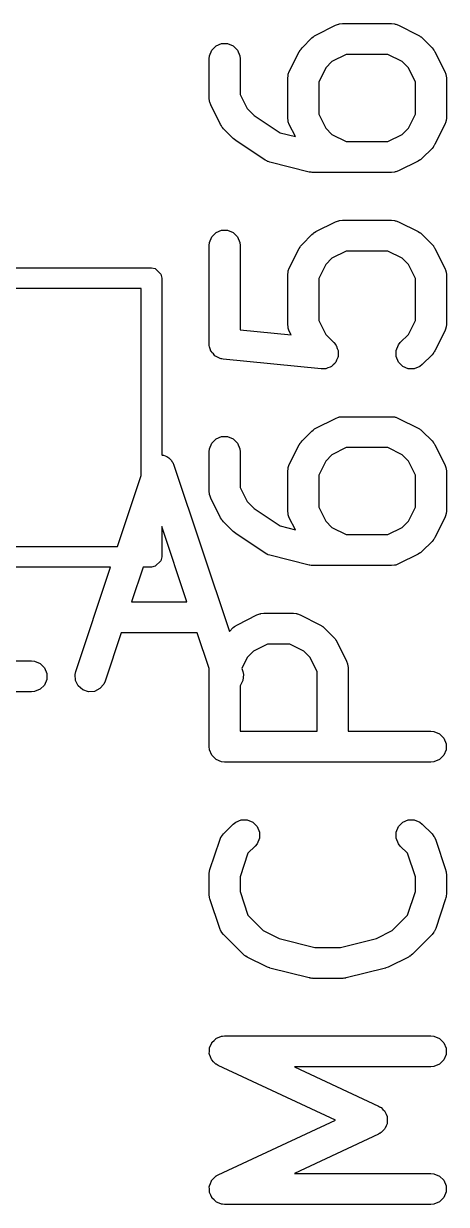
# Model space of a CAD drawing. Extents: x -2.36 to 2.12, y 0.28 to 4.05.
# Drawn here: x -2.0724 to -1.9917, y 3.3373 to 3.5625 of the extents above; entities that cross this region are included whole.
import ezdxf

# ---------------------------------------------------------------- set-up
doc = ezdxf.new("R2010")
doc.units = 0
doc.header["$MEASUREMENT"] = 0
doc.layers.add('BLACK', color=7, linetype='CONTINUOUS')

msp = doc.modelspace()

# ---------------------------------------------------------------- linework, layer by layer
at = {"layer": 'BLACK', "linetype": 'CONTINUOUS'}
for p, q in [((-2.01664, 3.56035), (-2.01289, 3.56222)), ((-2.01289, 3.56222), (-2.01234, 3.56243)), ((-2.01234, 3.56243), (-2.01224, 3.56244)), ((-2.01224, 3.56244), (-2.01214, 3.56248)), ((-2.01214, 3.56248), (-2.01157, 3.56253)), ((-2.01157, 3.56253), (-2.00219, 3.56253)), ((-2.00219, 3.56253), (-2.00162, 3.56248)), ((-2.00162, 3.56248), (-2.00152, 3.56244)), ((-2.00152, 3.56244), (-2.00141, 3.56243)), ((-2.00141, 3.56243), (-2.00087, 3.56222)), ((-2.00087, 3.56222), (-1.99712, 3.56035)), ((-2.01928, 3.55792), (-2.0174, 3.55979)), ((-2.0174, 3.55979), (-2.01718, 3.55998)), ((-2.01718, 3.55998), (-2.01712, 3.56004)), ((-2.01712, 3.56004), (-2.01704, 3.56009)), ((-2.01704, 3.56009), (-2.01696, 3.56016)), ((-2.01696, 3.56016), (-2.01688, 3.56019)), ((-2.01688, 3.56019), (-2.01664, 3.56035)), ((-1.99712, 3.56035), (-1.99687, 3.56019)), ((-1.99687, 3.56019), (-1.9968, 3.56016)), ((-1.9968, 3.56016), (-1.99672, 3.56009)), ((-1.99672, 3.56009), (-1.99663, 3.56004)), ((-1.99663, 3.56004), (-1.99658, 3.55998)), ((-1.99658, 3.55998), (-1.99635, 3.55979)), ((-1.99635, 3.55979), (-1.99448, 3.55792)), ((-2.03696, 3.55641), (-2.03652, 3.55747)), ((-2.03652, 3.55747), (-2.0357, 3.55829)), ((-2.0357, 3.55829), (-2.03464, 3.55873)), ((-2.03464, 3.55873), (-2.03349, 3.55873)), ((-2.03349, 3.55873), (-2.03242, 3.55829)), ((-2.03242, 3.55829), (-2.03161, 3.55747)), ((-2.03161, 3.55747), (-2.03117, 3.55641)), ((-2.02171, 3.5534), (-2.01983, 3.55715)), ((-2.01983, 3.55715), (-2.01967, 3.5574)), ((-2.01967, 3.5574), (-2.01964, 3.55747)), ((-2.01964, 3.55747), (-2.01958, 3.55755)), ((-2.01958, 3.55755), (-2.01952, 3.55764)), ((-2.01952, 3.55764), (-2.01946, 3.55769)), ((-2.01946, 3.55769), (-2.01928, 3.55792)), ((-1.99448, 3.55792), (-1.99429, 3.55769)), ((-1.99429, 3.55769), (-1.99423, 3.55764)), ((-1.99423, 3.55764), (-1.99418, 3.55755)), ((-1.99418, 3.55755), (-1.99411, 3.55747)), ((-1.99411, 3.55747), (-1.99408, 3.5574)), ((-1.99408, 3.5574), (-1.99393, 3.55715)), ((-1.99393, 3.55715), (-1.99205, 3.5534)), ((-2.03701, 3.55583), (-2.03696, 3.55641)), ((-2.03701, 3.54833), (-2.03701, 3.55583)), ((-2.03117, 3.55641), (-2.03111, 3.55583)), ((-2.03111, 3.55583), (-2.03111, 3.54903)), ((-2.01357, 3.55528), (-2.01476, 3.55408)), ((-2.01087, 3.55663), (-2.01357, 3.55528)), ((-2.00289, 3.55663), (-2.01087, 3.55663)), ((-2.00019, 3.55528), (-2.00289, 3.55663)), ((-1.99899, 3.55408), (-2.00019, 3.55528)), ((-2.02202, 3.55208), (-2.02196, 3.55266)), ((-2.02196, 3.55266), (-2.02192, 3.55276)), ((-2.02192, 3.55276), (-2.02191, 3.55286)), ((-2.02191, 3.55286), (-2.02171, 3.5534)), ((-2.01476, 3.55408), (-2.01611, 3.55138)), ((-1.99764, 3.55138), (-1.99899, 3.55408)), ((-1.99205, 3.5534), (-1.99184, 3.55286)), ((-1.99184, 3.55286), (-1.99184, 3.55276)), ((-1.99184, 3.55276), (-1.9918, 3.55266)), ((-1.9918, 3.55266), (-1.99174, 3.55208)), ((-2.02202, 3.54458), (-2.02202, 3.55208)), ((-2.01611, 3.55138), (-2.01611, 3.54528)), ((-1.99764, 3.54528), (-1.99764, 3.55138)), ((-1.99174, 3.55208), (-1.99174, 3.54458)), ((-2.03696, 3.54776), (-2.03701, 3.54833)), ((-2.03692, 3.54766), (-2.03696, 3.54776)), ((-2.03111, 3.54903), (-2.02976, 3.54633)), ((-2.03691, 3.54755), (-2.03692, 3.54766)), ((-2.0367, 3.54701), (-2.03691, 3.54755)), ((-2.03483, 3.54326), (-2.0367, 3.54701)), ((-2.02976, 3.54633), (-2.02843, 3.545)), ((-2.03467, 3.54301), (-2.03483, 3.54326)), ((-2.02843, 3.545), (-2.02348, 3.5417)), ((-2.02196, 3.54401), (-2.02202, 3.54458)), ((-2.02192, 3.54391), (-2.02196, 3.54401)), ((-2.02191, 3.5438), (-2.02192, 3.54391)), ((-2.02171, 3.54326), (-2.02191, 3.5438)), ((-2.02056, 3.54097), (-2.02171, 3.54326)), ((-2.01611, 3.54528), (-2.01476, 3.54258)), ((-1.99899, 3.54258), (-1.99764, 3.54528)), ((-1.99205, 3.54326), (-1.99393, 3.53951)), ((-1.99184, 3.5438), (-1.99205, 3.54326)), ((-1.9918, 3.54401), (-1.99184, 3.54391)), ((-1.99184, 3.54391), (-1.99184, 3.5438)), ((-1.99174, 3.54458), (-1.9918, 3.54401)), ((-2.03464, 3.54294), (-2.03467, 3.54301)), ((-2.03458, 3.54286), (-2.03464, 3.54294)), ((-2.03452, 3.54277), (-2.03458, 3.54286)), ((-2.03446, 3.54272), (-2.03452, 3.54277)), ((-2.03428, 3.54249), (-2.03446, 3.54272)), ((-2.0324, 3.54062), (-2.03428, 3.54249)), ((-2.02348, 3.5417), (-2.02056, 3.54097)), ((-2.01476, 3.54258), (-2.01357, 3.54138)), ((-2.01357, 3.54138), (-2.01087, 3.54004)), ((-2.00289, 3.54004), (-2.00019, 3.54138)), ((-2.00019, 3.54138), (-1.99899, 3.54258)), ((-2.03217, 3.54043), (-2.0324, 3.54062)), ((-2.0324, 3.54062), (-2.0324, 3.54062)), ((-2.0324, 3.54062), (-2.0324, 3.54062)), ((-2.03195, 3.54025), (-2.03217, 3.54043)), ((-2.02633, 3.5365), (-2.03195, 3.54025)), ((-2.03195, 3.54025), (-2.03195, 3.54025)), ((-2.03195, 3.54025), (-2.03195, 3.54025)), ((-2.01087, 3.54004), (-2.00289, 3.54004)), ((-1.99448, 3.53874), (-1.99635, 3.53687)), ((-1.99429, 3.53897), (-1.99448, 3.53874)), ((-1.99423, 3.53902), (-1.99429, 3.53897)), ((-1.99418, 3.53911), (-1.99423, 3.53902)), ((-1.99411, 3.53919), (-1.99418, 3.53911)), ((-1.99408, 3.53926), (-1.99411, 3.53919)), ((-1.99393, 3.53951), (-1.99408, 3.53926)), ((-2.02601, 3.53633), (-2.02633, 3.5365)), ((-1.9968, 3.5365), (-1.99687, 3.53647)), ((-1.99672, 3.53657), (-1.9968, 3.5365)), ((-1.99663, 3.53662), (-1.99672, 3.53657)), ((-1.99658, 3.53668), (-1.99663, 3.53662)), ((-1.99635, 3.53687), (-1.99658, 3.53668)), ((-2.02595, 3.53629), (-2.02601, 3.53633)), ((-2.02588, 3.53626), (-2.02595, 3.53629)), ((-2.02582, 3.53623), (-2.02588, 3.53626)), ((-2.02574, 3.53621), (-2.02582, 3.53623)), ((-2.0254, 3.53609), (-2.02574, 3.53621)), ((-2.01791, 3.53422), (-2.0254, 3.53609)), ((-2.00152, 3.53423), (-2.00162, 3.53419)), ((-2.00141, 3.53423), (-2.00152, 3.53423)), ((-2.00087, 3.53444), (-2.00141, 3.53423)), ((-1.99712, 3.53632), (-2.00087, 3.53444)), ((-1.99687, 3.53647), (-1.99712, 3.53632)), ((-2.01781, 3.5342), (-2.01791, 3.53422)), ((-2.01777, 3.53419), (-2.01781, 3.5342)), ((-2.01755, 3.53417), (-2.01777, 3.53419)), ((-2.01733, 3.53413), (-2.01755, 3.53417)), ((-2.01729, 3.53414), (-2.01733, 3.53413)), ((-2.01719, 3.53413), (-2.01729, 3.53414)), ((-2.00219, 3.53413), (-2.01719, 3.53413)), ((-2.00162, 3.53419), (-2.00219, 3.53413)), ((-2.0357, 3.52267), (-2.03464, 3.52311)), ((-2.03464, 3.52311), (-2.03349, 3.52311)), ((-2.03349, 3.52311), (-2.03242, 3.52267)), ((-2.01664, 3.52285), (-2.01289, 3.52473)), ((-2.01289, 3.52473), (-2.01234, 3.52493)), ((-2.01234, 3.52493), (-2.01224, 3.52494)), ((-2.01224, 3.52494), (-2.01214, 3.52498)), ((-2.01214, 3.52498), (-2.01157, 3.52504)), ((-2.01157, 3.52504), (-2.00219, 3.52504)), ((-2.00219, 3.52504), (-2.00162, 3.52498)), ((-2.00162, 3.52498), (-2.00152, 3.52494)), ((-2.00152, 3.52494), (-2.00141, 3.52493)), ((-2.00141, 3.52493), (-2.00087, 3.52473)), ((-2.00087, 3.52473), (-1.99712, 3.52285)), ((-2.03701, 3.52021), (-2.03696, 3.52079)), ((-2.03696, 3.52079), (-2.03652, 3.52185)), ((-2.03652, 3.52185), (-2.0357, 3.52267)), ((-2.03242, 3.52267), (-2.03161, 3.52185)), ((-2.03161, 3.52185), (-2.03117, 3.52079)), ((-2.03117, 3.52079), (-2.03111, 3.52021)), ((-2.01928, 3.52042), (-2.0174, 3.5223)), ((-2.0174, 3.5223), (-2.01718, 3.52248)), ((-2.01718, 3.52248), (-2.01712, 3.52254)), ((-2.01712, 3.52254), (-2.01704, 3.5226)), ((-2.01704, 3.5226), (-2.01696, 3.52267)), ((-2.01696, 3.52267), (-2.01688, 3.52269)), ((-2.01688, 3.52269), (-2.01664, 3.52285)), ((-1.99712, 3.52285), (-1.99687, 3.52269)), ((-1.99687, 3.52269), (-1.9968, 3.52267)), ((-1.9968, 3.52267), (-1.99672, 3.5226)), ((-1.99672, 3.5226), (-1.99663, 3.52254)), ((-1.99663, 3.52254), (-1.99658, 3.52248)), ((-1.99658, 3.52248), (-1.99635, 3.5223)), ((-1.99635, 3.5223), (-1.99448, 3.52042)), ((-2.03701, 3.50146), (-2.03701, 3.52021)), ((-2.03111, 3.52021), (-2.03111, 3.50413)), ((-2.02171, 3.51591), (-2.01983, 3.51966)), ((-2.01983, 3.51966), (-2.01967, 3.5199)), ((-2.01967, 3.5199), (-2.01964, 3.51998)), ((-2.01964, 3.51998), (-2.01958, 3.52006)), ((-2.01958, 3.52006), (-2.01952, 3.52015)), ((-2.01952, 3.52015), (-2.01946, 3.5202)), ((-2.01946, 3.5202), (-2.01928, 3.52042)), ((-2.01087, 3.51913), (-2.01357, 3.51778)), ((-2.00289, 3.51913), (-2.01087, 3.51913)), ((-2.00019, 3.51778), (-2.00289, 3.51913)), ((-1.99448, 3.52042), (-1.99429, 3.5202)), ((-1.99429, 3.5202), (-1.99423, 3.52015)), ((-1.99423, 3.52015), (-1.99418, 3.52006)), ((-1.99418, 3.52006), (-1.99411, 3.51998)), ((-1.99411, 3.51998), (-1.99408, 3.5199)), ((-1.99408, 3.5199), (-1.99393, 3.51966)), ((-1.99393, 3.51966), (-1.99205, 3.51591)), ((-2.01476, 3.51659), (-2.01611, 3.51389)), ((-2.01357, 3.51778), (-2.01476, 3.51659)), ((-1.99899, 3.51659), (-2.00019, 3.51778)), ((-1.99764, 3.51389), (-1.99899, 3.51659)), ((-2.12963, 3.51594), (-2.04803, 3.51594)), ((-2.04803, 3.51594), (-2.04728, 3.5158)), ((-2.04728, 3.5158), (-2.04621, 3.51473)), ((-2.04621, 3.51473), (-2.04606, 3.51398)), ((-2.04606, 3.51398), (-2.04606, 3.48027)), ((-2.02202, 3.51459), (-2.02196, 3.51516)), ((-2.02202, 3.50521), (-2.02202, 3.51459)), ((-2.02196, 3.51516), (-2.02192, 3.51526)), ((-2.02192, 3.51526), (-2.02191, 3.51537)), ((-2.02191, 3.51537), (-2.02171, 3.51591)), ((-1.99205, 3.51591), (-1.99184, 3.51537)), ((-1.99184, 3.51537), (-1.99184, 3.51526)), ((-1.99184, 3.51526), (-1.9918, 3.51516)), ((-1.9918, 3.51516), (-1.99174, 3.51459)), ((-1.99174, 3.51459), (-1.99174, 3.50521)), ((-2.05, 3.51201), (-2.12963, 3.51201)), ((-2.05, 3.4763), (-2.05, 3.51201)), ((-2.01611, 3.51389), (-2.01611, 3.50591)), ((-1.99764, 3.50591), (-1.99764, 3.51389)), ((-2.02196, 3.50464), (-2.02202, 3.50521)), ((-2.01611, 3.50591), (-2.01476, 3.50321)), ((-1.99899, 3.50321), (-1.99764, 3.50591)), ((-1.99174, 3.50521), (-1.9918, 3.50464)), ((-2.03111, 3.50413), (-2.02134, 3.50316)), ((-2.02192, 3.50454), (-2.02196, 3.50464)), ((-2.02191, 3.50443), (-2.02192, 3.50454)), ((-2.02171, 3.50389), (-2.02191, 3.50443)), ((-2.02134, 3.50316), (-2.02171, 3.50389)), ((-2.01476, 3.50321), (-2.01323, 3.50168)), ((-2.00053, 3.50168), (-1.99899, 3.50321)), ((-1.99205, 3.50389), (-1.99393, 3.50014)), ((-1.99184, 3.50443), (-1.99205, 3.50389)), ((-1.9918, 3.50464), (-1.99184, 3.50454)), ((-1.99184, 3.50454), (-1.99184, 3.50443)), ((-2.03699, 3.50125), (-2.03701, 3.50146)), ((-2.037, 3.50118), (-2.03699, 3.50125)), ((-2.03698, 3.50111), (-2.037, 3.50118)), ((-2.03696, 3.50089), (-2.03698, 3.50111)), ((-2.03679, 3.50049), (-2.03696, 3.50089)), ((-2.03667, 3.50007), (-2.03679, 3.50049)), ((-2.01323, 3.50168), (-2.01286, 3.50123)), ((-2.01286, 3.50123), (-2.0128, 3.50109)), ((-2.0128, 3.50109), (-2.01271, 3.50098)), ((-2.01271, 3.50098), (-2.01258, 3.50056)), ((-2.01258, 3.50056), (-2.01242, 3.50016)), ((-2.00134, 3.50016), (-2.0009, 3.50123)), ((-2.0009, 3.50123), (-2.00053, 3.50168)), ((-2.03657, 3.49996), (-2.03667, 3.50007)), ((-2.03652, 3.49982), (-2.03657, 3.49996)), ((-2.03621, 3.49952), (-2.03652, 3.49982)), ((-2.03594, 3.49918), (-2.03621, 3.49952)), ((-2.03581, 3.49911), (-2.03594, 3.49918)), ((-2.0357, 3.49901), (-2.03581, 3.49911)), ((-2.0353, 3.49884), (-2.0357, 3.49901)), ((-2.03492, 3.49864), (-2.0353, 3.49884)), ((-2.03471, 3.49859), (-2.03492, 3.49864)), ((-2.03464, 3.49857), (-2.03471, 3.49859)), ((-2.03457, 3.49857), (-2.03464, 3.49857)), ((-2.03436, 3.49852), (-2.03457, 3.49857)), ((-2.01561, 3.49665), (-2.03436, 3.49852)), ((-2.01269, 3.49835), (-2.01286, 3.49795)), ((-2.01249, 3.49873), (-2.01269, 3.49835)), ((-2.01248, 3.49887), (-2.01249, 3.49873)), ((-2.01242, 3.49901), (-2.01248, 3.49887)), ((-2.01242, 3.50016), (-2.01242, 3.50001)), ((-2.01242, 3.50001), (-2.01238, 3.49987)), ((-2.01238, 3.49987), (-2.01242, 3.49944)), ((-2.01242, 3.49944), (-2.01242, 3.49901)), ((-2.00134, 3.49901), (-2.00134, 3.50016)), ((-2.0009, 3.49795), (-2.00134, 3.49901)), ((-1.99448, 3.49937), (-1.99635, 3.4975)), ((-1.99429, 3.4996), (-1.99448, 3.49937)), ((-1.99423, 3.49965), (-1.99429, 3.4996)), ((-1.99418, 3.49974), (-1.99423, 3.49965)), ((-1.99411, 3.49982), (-1.99418, 3.49974)), ((-1.99408, 3.49989), (-1.99411, 3.49982)), ((-1.99393, 3.50014), (-1.99408, 3.49989)), ((-2.01503, 3.49665), (-2.01561, 3.49665)), ((-2.01489, 3.49669), (-2.01503, 3.49665)), ((-2.01474, 3.49669), (-2.01489, 3.49669)), ((-2.01434, 3.49686), (-2.01474, 3.49669)), ((-2.01393, 3.49698), (-2.01434, 3.49686)), ((-2.01381, 3.49708), (-2.01393, 3.49698)), ((-2.01367, 3.49713), (-2.01381, 3.49708)), ((-2.01337, 3.49744), (-2.01367, 3.49713)), ((-2.01303, 3.49771), (-2.01337, 3.49744)), ((-2.01296, 3.49784), (-2.01303, 3.49771)), ((-2.01286, 3.49795), (-2.01296, 3.49784)), ((-2.00008, 3.49713), (-2.0009, 3.49795)), ((-1.99902, 3.49669), (-2.00008, 3.49713)), ((-1.99787, 3.49669), (-1.99902, 3.49669)), ((-1.9968, 3.49713), (-1.99787, 3.49669)), ((-1.99635, 3.4975), (-1.9968, 3.49713)), ((-2.01664, 3.48536), (-2.01289, 3.48723)), ((-2.01289, 3.48723), (-2.01234, 3.48744)), ((-2.01234, 3.48744), (-2.01224, 3.48744)), ((-2.01224, 3.48744), (-2.01214, 3.48749)), ((-2.01214, 3.48749), (-2.01157, 3.48754)), ((-2.01157, 3.48754), (-2.00219, 3.48754)), ((-2.00219, 3.48754), (-2.00162, 3.48749)), ((-2.00162, 3.48749), (-2.00152, 3.48744)), ((-2.00152, 3.48744), (-2.00141, 3.48744)), ((-2.00141, 3.48744), (-2.00087, 3.48723)), ((-2.00087, 3.48723), (-1.99712, 3.48536)), ((-2.01928, 3.48293), (-2.0174, 3.4848)), ((-2.0174, 3.4848), (-2.01718, 3.48499)), ((-2.01718, 3.48499), (-2.01712, 3.48505)), ((-2.01712, 3.48505), (-2.01704, 3.4851)), ((-2.01704, 3.4851), (-2.01696, 3.48517)), ((-2.01696, 3.48517), (-2.01688, 3.4852)), ((-2.01688, 3.4852), (-2.01664, 3.48536)), ((-1.99712, 3.48536), (-1.99687, 3.4852)), ((-1.99687, 3.4852), (-1.9968, 3.48517)), ((-1.9968, 3.48517), (-1.99672, 3.4851)), ((-1.99672, 3.4851), (-1.99663, 3.48505)), ((-1.99663, 3.48505), (-1.99658, 3.48499)), ((-1.99658, 3.48499), (-1.99635, 3.4848)), ((-1.99635, 3.4848), (-1.99448, 3.48293)), ((-2.03696, 3.48142), (-2.03652, 3.48248)), ((-2.03652, 3.48248), (-2.0357, 3.4833)), ((-2.0357, 3.4833), (-2.03464, 3.48374)), ((-2.03464, 3.48374), (-2.03349, 3.48374)), ((-2.03349, 3.48374), (-2.03242, 3.4833)), ((-2.03242, 3.4833), (-2.03161, 3.48248)), ((-2.03161, 3.48248), (-2.03117, 3.48142)), ((-2.01967, 3.48241), (-2.01964, 3.48248)), ((-2.01964, 3.48248), (-2.01958, 3.48256)), ((-2.01958, 3.48256), (-2.01952, 3.48265)), ((-2.01952, 3.48265), (-2.01946, 3.4827)), ((-2.01946, 3.4827), (-2.01928, 3.48293)), ((-1.99448, 3.48293), (-1.99429, 3.4827)), ((-1.99429, 3.4827), (-1.99423, 3.48265)), ((-1.99423, 3.48265), (-1.99418, 3.48256)), ((-1.99418, 3.48256), (-1.99411, 3.48248)), ((-1.99411, 3.48248), (-1.99408, 3.48241)), ((-2.04606, 3.48027), (-2.04596, 3.48023)), ((-2.04596, 3.48023), (-2.04575, 3.48022)), ((-2.04575, 3.48022), (-2.04542, 3.48005)), ((-2.03701, 3.48084), (-2.03696, 3.48142)), ((-2.03701, 3.47334), (-2.03701, 3.48084)), ((-2.03117, 3.48142), (-2.03111, 3.48084)), ((-2.03111, 3.48084), (-2.03111, 3.47404)), ((-2.02171, 3.47841), (-2.01983, 3.48216)), ((-2.01983, 3.48216), (-2.01967, 3.48241)), ((-2.01357, 3.48029), (-2.01476, 3.47909)), ((-2.01087, 3.48164), (-2.01357, 3.48029)), ((-2.00289, 3.48164), (-2.01087, 3.48164)), ((-2.00019, 3.48029), (-2.00289, 3.48164)), ((-1.99899, 3.47909), (-2.00019, 3.48029)), ((-1.99408, 3.48241), (-1.99393, 3.48216)), ((-1.99393, 3.48216), (-1.99205, 3.47841)), ((-2.04542, 3.48005), (-2.04507, 3.47993)), ((-2.04507, 3.47993), (-2.04491, 3.4798)), ((-2.04491, 3.4798), (-2.04472, 3.4797)), ((-2.04472, 3.4797), (-2.04448, 3.47942)), ((-2.04448, 3.47942), (-2.0442, 3.47918)), ((-2.0442, 3.47918), (-2.0441, 3.47899)), ((-2.0441, 3.47899), (-2.04397, 3.47883)), ((-2.04397, 3.47883), (-2.04373, 3.4783)), ((-2.04373, 3.4783), (-2.03315, 3.44656)), ((-2.02191, 3.47787), (-2.02171, 3.47841)), ((-2.01476, 3.47909), (-2.01611, 3.47639)), ((-1.99764, 3.47639), (-1.99899, 3.47909)), ((-1.99205, 3.47841), (-1.99184, 3.47787)), ((-2.0545, 3.4628), (-2.05, 3.4763)), ((-2.02202, 3.47709), (-2.02196, 3.47767)), ((-2.02202, 3.46959), (-2.02202, 3.47709)), ((-2.02196, 3.47767), (-2.02192, 3.47776)), ((-2.02192, 3.47776), (-2.02191, 3.47787)), ((-2.01611, 3.47639), (-2.01611, 3.47029)), ((-1.99764, 3.47029), (-1.99764, 3.47639)), ((-1.99184, 3.47787), (-1.99184, 3.47776)), ((-1.99184, 3.47776), (-1.9918, 3.47767)), ((-1.9918, 3.47767), (-1.99174, 3.47709)), ((-1.99174, 3.47709), (-1.99174, 3.46959)), ((-2.03111, 3.47404), (-2.02976, 3.47134)), ((-2.03696, 3.47276), (-2.03701, 3.47334)), ((-2.03692, 3.47267), (-2.03696, 3.47276)), ((-2.03691, 3.47256), (-2.03692, 3.47267)), ((-2.0367, 3.47202), (-2.03691, 3.47256)), ((-2.03483, 3.46827), (-2.0367, 3.47202)), ((-2.02976, 3.47134), (-2.02843, 3.47001)), ((-2.02843, 3.47001), (-2.02348, 3.46671)), ((-2.02196, 3.46902), (-2.02202, 3.46959)), ((-2.02192, 3.46892), (-2.02196, 3.46902)), ((-2.02191, 3.46881), (-2.02192, 3.46892)), ((-2.01611, 3.47029), (-2.01476, 3.46759)), ((-1.99899, 3.46759), (-1.99764, 3.47029)), ((-1.9918, 3.46902), (-1.99184, 3.46892)), ((-1.99184, 3.46892), (-1.99184, 3.46881)), ((-1.99174, 3.46959), (-1.9918, 3.46902)), ((-2.03467, 3.46802), (-2.03483, 3.46827)), ((-2.03464, 3.46795), (-2.03467, 3.46802)), ((-2.03458, 3.46787), (-2.03464, 3.46795)), ((-2.03452, 3.46778), (-2.03458, 3.46787)), ((-2.03446, 3.46773), (-2.03452, 3.46778)), ((-2.03428, 3.4675), (-2.03446, 3.46773)), ((-2.0324, 3.46563), (-2.03428, 3.4675)), ((-2.02348, 3.46671), (-2.02056, 3.46598)), ((-2.02171, 3.46827), (-2.02191, 3.46881)), ((-2.02056, 3.46598), (-2.02171, 3.46827)), ((-2.01476, 3.46759), (-2.01357, 3.46639)), ((-2.00019, 3.46639), (-1.99899, 3.46759)), ((-1.99205, 3.46827), (-1.99393, 3.46452)), ((-1.99184, 3.46881), (-1.99205, 3.46827)), ((-2.04125, 3.4522), (-2.04606, 3.46663)), ((-2.04606, 3.46663), (-2.04606, 3.46083)), ((-2.03217, 3.46544), (-2.0324, 3.46563)), ((-2.0324, 3.46563), (-2.0324, 3.46563)), ((-2.0324, 3.46563), (-2.0324, 3.46563)), ((-2.03195, 3.46526), (-2.03217, 3.46544)), ((-2.02633, 3.46151), (-2.03195, 3.46526)), ((-2.03195, 3.46526), (-2.03195, 3.46526)), ((-2.03195, 3.46526), (-2.03195, 3.46526)), ((-2.01357, 3.46639), (-2.01087, 3.46505)), ((-2.01087, 3.46505), (-2.00289, 3.46505)), ((-2.00289, 3.46505), (-2.00019, 3.46639)), ((-1.99393, 3.46452), (-1.99408, 3.46427)), ((-2.0792, 3.4628), (-2.0545, 3.4628)), ((-1.99448, 3.46375), (-1.99635, 3.46188)), ((-1.99429, 3.46398), (-1.99448, 3.46375)), ((-1.99423, 3.46403), (-1.99429, 3.46398)), ((-1.99418, 3.46412), (-1.99423, 3.46403)), ((-1.99411, 3.4642), (-1.99418, 3.46412)), ((-1.99408, 3.46427), (-1.99411, 3.4642)), ((-2.04621, 3.46007), (-2.04728, 3.45901)), ((-2.04606, 3.46083), (-2.04621, 3.46007)), ((-2.02601, 3.46134), (-2.02633, 3.46151)), ((-2.02595, 3.4613), (-2.02601, 3.46134)), ((-2.02588, 3.46127), (-2.02595, 3.4613)), ((-2.02582, 3.46124), (-2.02588, 3.46127)), ((-2.02574, 3.46122), (-2.02582, 3.46124)), ((-2.0254, 3.4611), (-2.02574, 3.46122)), ((-2.01791, 3.45923), (-2.0254, 3.4611)), ((-1.99712, 3.46133), (-2.00087, 3.45945)), ((-1.99687, 3.46148), (-1.99712, 3.46133)), ((-1.9968, 3.46151), (-1.99687, 3.46148)), ((-1.99672, 3.46158), (-1.9968, 3.46151)), ((-1.99663, 3.46163), (-1.99672, 3.46158)), ((-1.99658, 3.46169), (-1.99663, 3.46163)), ((-1.99635, 3.46188), (-1.99658, 3.46169)), ((-2.05581, 3.45886), (-2.0792, 3.45886)), ((-2.06246, 3.43893), (-2.05581, 3.45886)), ((-2.04959, 3.45886), (-2.05181, 3.4522)), ((-2.04803, 3.45886), (-2.04959, 3.45886)), ((-2.04728, 3.45901), (-2.04803, 3.45886)), ((-2.01781, 3.45921), (-2.01791, 3.45923)), ((-2.01777, 3.4592), (-2.01781, 3.45921)), ((-2.01755, 3.45917), (-2.01777, 3.4592)), ((-2.01733, 3.45914), (-2.01755, 3.45917)), ((-2.01729, 3.45915), (-2.01733, 3.45914)), ((-2.01719, 3.45914), (-2.01729, 3.45915)), ((-2.00219, 3.45914), (-2.01719, 3.45914)), ((-2.00162, 3.4592), (-2.00219, 3.45914)), ((-2.00152, 3.45924), (-2.00162, 3.4592)), ((-2.00141, 3.45924), (-2.00152, 3.45924)), ((-2.00087, 3.45945), (-2.00141, 3.45924)), ((-2.05181, 3.4522), (-2.04125, 3.4522)), ((-2.03163, 3.44786), (-2.02788, 3.44974)), ((-2.02788, 3.44974), (-2.02734, 3.44994)), ((-2.02734, 3.44994), (-2.02724, 3.44995)), ((-2.02724, 3.44995), (-2.02714, 3.44999)), ((-2.02714, 3.44999), (-2.02656, 3.45005)), ((-2.02656, 3.45005), (-2.02094, 3.45005)), ((-2.02094, 3.45005), (-2.02036, 3.44999)), ((-2.02036, 3.44999), (-2.02026, 3.44995)), ((-2.02026, 3.44995), (-2.02016, 3.44994)), ((-2.02016, 3.44994), (-2.01962, 3.44974)), ((-2.01962, 3.44974), (-2.01587, 3.44786)), ((-2.03315, 3.44656), (-2.0324, 3.44731)), ((-2.0324, 3.44731), (-2.03217, 3.44749)), ((-2.03217, 3.44749), (-2.03212, 3.44755)), ((-2.03212, 3.44755), (-2.03203, 3.44761)), ((-2.03203, 3.44761), (-2.03195, 3.44767)), ((-2.03195, 3.44767), (-2.03188, 3.4477)), ((-2.03188, 3.4477), (-2.03163, 3.44786)), ((-2.01587, 3.44786), (-2.01562, 3.4477)), ((-2.01562, 3.4477), (-2.01555, 3.44767)), ((-2.01555, 3.44767), (-2.01547, 3.44761)), ((-2.01547, 3.44761), (-2.01538, 3.44755)), ((-2.01538, 3.44755), (-2.01533, 3.44749)), ((-2.01533, 3.44749), (-2.0151, 3.44731)), ((-2.0151, 3.44731), (-2.01323, 3.44543)), ((-2.05378, 3.4463), (-2.05685, 3.43707)), ((-2.03929, 3.4463), (-2.05378, 3.4463)), ((-2.03701, 3.43948), (-2.03929, 3.4463)), ((-2.02587, 3.44414), (-2.02856, 3.44279)), ((-2.02164, 3.44414), (-2.02587, 3.44414)), ((-2.01894, 3.44279), (-2.02164, 3.44414)), ((-2.01323, 3.44543), (-2.01304, 3.44521)), ((-2.01304, 3.44521), (-2.01298, 3.44515)), ((-2.01298, 3.44515), (-2.01293, 3.44507)), ((-2.01293, 3.44507), (-2.01286, 3.44499)), ((-2.01286, 3.44499), (-2.01283, 3.44491)), ((-2.01283, 3.44491), (-2.01267, 3.44467)), ((-2.01267, 3.44467), (-2.0108, 3.44092)), ((-2.02856, 3.44279), (-2.02976, 3.4416)), ((-2.01774, 3.4416), (-2.01894, 3.44279)), ((-2.0792, 3.44095), (-2.0709, 3.44095)), ((-2.0709, 3.44095), (-2.07033, 3.4409)), ((-2.07033, 3.4409), (-2.06926, 3.44045)), ((-2.06926, 3.44045), (-2.06845, 3.43964)), ((-2.06845, 3.43964), (-2.06801, 3.43858)), ((-2.02976, 3.4416), (-2.0308, 3.43951)), ((-2.01639, 3.4389), (-2.01774, 3.4416)), ((-2.0108, 3.44092), (-2.01059, 3.44037)), ((-2.01059, 3.44037), (-2.01058, 3.44027)), ((-2.01058, 3.44027), (-2.01054, 3.44017)), ((-2.01054, 3.44017), (-2.01049, 3.4396)), ((-2.06801, 3.43742), (-2.06845, 3.43636)), ((-2.06801, 3.43858), (-2.06801, 3.43742)), ((-2.06258, 3.43837), (-2.06246, 3.43893)), ((-2.0625, 3.43722), (-2.06258, 3.43837)), ((-2.03701, 3.4246), (-2.03701, 3.43948)), ((-2.0308, 3.43951), (-2.03061, 3.43893)), ((-2.03061, 3.43893), (-2.03048, 3.43837)), ((-2.03048, 3.43837), (-2.03056, 3.43722)), ((-2.01639, 3.42755), (-2.01639, 3.4389)), ((-2.01049, 3.4396), (-2.01049, 3.42755)), ((-2.06926, 3.43554), (-2.07033, 3.4351)), ((-2.06845, 3.43636), (-2.06926, 3.43554)), ((-2.06199, 3.43619), (-2.0625, 3.43722)), ((-2.06112, 3.43543), (-2.06199, 3.43619)), ((-2.06002, 3.43507), (-2.06112, 3.43543)), ((-2.05888, 3.43515), (-2.06002, 3.43507)), ((-2.05784, 3.43567), (-2.05888, 3.43515)), ((-2.05709, 3.43654), (-2.05784, 3.43567)), ((-2.05685, 3.43707), (-2.05709, 3.43654)), ((-2.03108, 3.43619), (-2.03111, 3.43616)), ((-2.03111, 3.43616), (-2.03111, 3.42755)), ((-2.03056, 3.43722), (-2.03108, 3.43619)), ((-2.0709, 3.43505), (-2.0934, 3.43505)), ((-2.07033, 3.4351), (-2.0709, 3.43505)), ((-2.03111, 3.42755), (-2.01639, 3.42755)), ((-2.01049, 3.42755), (-1.99469, 3.42755)), ((-1.99469, 3.42755), (-1.99412, 3.42749)), ((-1.99412, 3.42749), (-1.99305, 3.42705)), ((-1.99305, 3.42705), (-1.99224, 3.42624)), ((-1.99224, 3.42624), (-1.9918, 3.42517)), ((-2.03696, 3.42402), (-2.03701, 3.4246)), ((-2.03652, 3.42296), (-2.03696, 3.42402)), ((-1.9918, 3.42402), (-1.99224, 3.42296)), ((-1.9918, 3.42517), (-1.9918, 3.42402)), ((-2.0357, 3.42214), (-2.03652, 3.42296)), ((-2.03464, 3.4217), (-2.0357, 3.42214)), ((-2.03406, 3.42164), (-2.03464, 3.4217)), ((-1.99469, 3.42164), (-2.03406, 3.42164)), ((-1.99412, 3.4217), (-1.99469, 3.42164)), ((-1.99305, 3.42214), (-1.99412, 3.4217)), ((-1.99224, 3.42296), (-1.99305, 3.42214)), ((-2.03195, 3.41018), (-2.03089, 3.41062)), ((-2.03089, 3.41062), (-2.02974, 3.41062)), ((-2.02974, 3.41062), (-2.02867, 3.41018)), ((-2.00008, 3.41018), (-1.99902, 3.41062)), ((-1.99902, 3.41062), (-1.99787, 3.41062)), ((-1.99787, 3.41062), (-1.9968, 3.41018)), ((-2.03428, 3.40794), (-2.0324, 3.40981)), ((-2.0324, 3.40981), (-2.03195, 3.41018)), ((-2.02867, 3.41018), (-2.02786, 3.40936)), ((-2.02786, 3.40936), (-2.02742, 3.4083)), ((-2.02742, 3.4083), (-2.02742, 3.40715)), ((-2.00134, 3.4083), (-2.0009, 3.40936)), ((-2.00134, 3.40715), (-2.00134, 3.4083)), ((-2.0009, 3.40936), (-2.00008, 3.41018)), ((-1.9968, 3.41018), (-1.99635, 3.40981)), ((-1.99635, 3.40981), (-1.99448, 3.40794)), ((-2.03686, 3.40116), (-2.03499, 3.40678)), ((-2.03499, 3.40678), (-2.03475, 3.40731)), ((-2.03475, 3.40731), (-2.03468, 3.40739)), ((-2.03468, 3.40739), (-2.03464, 3.40749)), ((-2.03464, 3.40749), (-2.03428, 3.40794)), ((-2.02786, 3.40608), (-2.02822, 3.40564)), ((-2.02742, 3.40715), (-2.02786, 3.40608)), ((-2.0009, 3.40608), (-2.00134, 3.40715)), ((-2.00053, 3.40564), (-2.0009, 3.40608)), ((-1.99448, 3.40794), (-1.99411, 3.40749)), ((-1.99411, 3.40749), (-1.99407, 3.40739)), ((-1.99407, 3.40739), (-1.994, 3.40731)), ((-1.994, 3.40731), (-1.99377, 3.40678)), ((-1.99377, 3.40678), (-1.99189, 3.40116)), ((-2.02961, 3.40425), (-2.03111, 3.39975)), ((-2.02822, 3.40564), (-2.02961, 3.40425)), ((-1.99915, 3.40425), (-2.00053, 3.40564)), ((-1.99764, 3.39975), (-1.99915, 3.40425)), ((-2.03701, 3.40022), (-2.03699, 3.40052)), ((-2.03701, 3.39648), (-2.03701, 3.40022)), ((-2.03699, 3.40059), (-2.03697, 3.4007)), ((-2.03699, 3.40052), (-2.03699, 3.40059)), ((-2.03697, 3.4007), (-2.03696, 3.4008)), ((-2.03696, 3.4008), (-2.03693, 3.40087)), ((-2.03693, 3.40087), (-2.03686, 3.40116)), ((-2.03111, 3.39975), (-2.03111, 3.39695)), ((-1.99764, 3.39695), (-1.99764, 3.39975)), ((-1.99189, 3.40116), (-1.99183, 3.40087)), ((-1.99183, 3.40087), (-1.9918, 3.4008)), ((-1.9918, 3.4008), (-1.99179, 3.4007)), ((-1.99179, 3.4007), (-1.99176, 3.40059)), ((-1.99176, 3.40059), (-1.99177, 3.40052)), ((-1.99177, 3.40052), (-1.99174, 3.40022)), ((-1.99174, 3.40022), (-1.99174, 3.39648)), ((-2.03111, 3.39695), (-2.02961, 3.39245)), ((-1.99915, 3.39245), (-1.99764, 3.39695)), ((-2.03699, 3.39618), (-2.03701, 3.39648)), ((-2.03699, 3.39611), (-2.03699, 3.39618)), ((-2.03697, 3.396), (-2.03699, 3.39611)), ((-2.03696, 3.3959), (-2.03697, 3.396)), ((-2.03693, 3.39583), (-2.03696, 3.3959)), ((-2.03686, 3.39554), (-2.03693, 3.39583)), ((-2.03499, 3.38992), (-2.03686, 3.39554)), ((-1.99189, 3.39554), (-1.99377, 3.38992)), ((-1.99183, 3.39583), (-1.99189, 3.39554)), ((-1.9918, 3.3959), (-1.99183, 3.39583)), ((-1.99179, 3.396), (-1.9918, 3.3959)), ((-1.99176, 3.39611), (-1.99179, 3.396)), ((-1.99174, 3.39648), (-1.99177, 3.39618)), ((-1.99177, 3.39618), (-1.99176, 3.39611)), ((-2.02961, 3.39245), (-2.02669, 3.38953)), ((-2.00207, 3.38953), (-1.99915, 3.39245)), ((-2.03475, 3.38939), (-2.03499, 3.38992)), ((-2.03468, 3.38931), (-2.03475, 3.38939)), ((-2.03464, 3.38921), (-2.03468, 3.38931)), ((-2.03428, 3.38876), (-2.03464, 3.38921)), ((-2.03053, 3.38501), (-2.03428, 3.38876)), ((-2.02669, 3.38953), (-2.02366, 3.38801)), ((-2.02366, 3.38801), (-2.01683, 3.3863)), ((-2.01193, 3.3863), (-2.0051, 3.38801)), ((-2.0051, 3.38801), (-2.00207, 3.38953)), ((-1.99448, 3.38876), (-1.99823, 3.38501)), ((-1.99411, 3.38921), (-1.99448, 3.38876)), ((-1.99407, 3.38931), (-1.99411, 3.38921)), ((-1.994, 3.38939), (-1.99407, 3.38931)), ((-1.99377, 3.38992), (-1.994, 3.38939)), ((-2.01683, 3.3863), (-2.01193, 3.3863)), ((-2.0303, 3.38483), (-2.03053, 3.38501)), ((-2.03025, 3.38477), (-2.0303, 3.38483)), ((-2.03016, 3.38471), (-2.03025, 3.38477)), ((-2.03008, 3.38465), (-2.03016, 3.38471)), ((-2.03001, 3.38462), (-2.03008, 3.38465)), ((-2.02976, 3.38446), (-2.03001, 3.38462)), ((-2.02601, 3.38259), (-2.02976, 3.38446)), ((-1.999, 3.38446), (-2.00275, 3.38259)), ((-1.99875, 3.38462), (-1.999, 3.38446)), ((-1.99868, 3.38465), (-1.99875, 3.38462)), ((-1.99859, 3.38471), (-1.99868, 3.38465)), ((-1.99851, 3.38477), (-1.99859, 3.38471)), ((-1.99845, 3.38483), (-1.99851, 3.38477)), ((-1.99823, 3.38501), (-1.99845, 3.38483)), ((-2.02597, 3.38257), (-2.02601, 3.38259)), ((-2.02595, 3.38256), (-2.02597, 3.38257)), ((-2.02571, 3.38247), (-2.02595, 3.38256)), ((-2.02547, 3.38238), (-2.02571, 3.38247)), ((-2.02545, 3.38238), (-2.02547, 3.38238)), ((-2.0254, 3.38236), (-2.02545, 3.38238)), ((-2.01791, 3.38049), (-2.0254, 3.38236)), ((-2.00335, 3.38236), (-2.01085, 3.38049)), ((-2.00331, 3.38238), (-2.00335, 3.38236)), ((-2.00329, 3.38238), (-2.00331, 3.38238)), ((-2.00305, 3.38247), (-2.00329, 3.38238)), ((-2.0028, 3.38256), (-2.00305, 3.38247)), ((-2.00279, 3.38257), (-2.0028, 3.38256)), ((-2.00275, 3.38259), (-2.00279, 3.38257)), ((-2.01781, 3.38047), (-2.01791, 3.38049)), ((-2.01777, 3.38046), (-2.01781, 3.38047)), ((-2.01755, 3.38043), (-2.01777, 3.38046)), ((-2.01733, 3.3804), (-2.01755, 3.38043)), ((-2.01729, 3.38041), (-2.01733, 3.3804)), ((-2.01719, 3.3804), (-2.01729, 3.38041)), ((-2.01157, 3.3804), (-2.01719, 3.3804)), ((-2.01146, 3.38041), (-2.01157, 3.3804)), ((-2.01142, 3.3804), (-2.01146, 3.38041)), ((-2.01121, 3.38043), (-2.01142, 3.3804)), ((-2.01099, 3.38046), (-2.01121, 3.38043)), ((-2.01095, 3.38047), (-2.01099, 3.38046)), ((-2.01085, 3.38049), (-2.01095, 3.38047)), ((-2.03693, 3.36718), (-2.03671, 3.36765)), ((-2.03671, 3.36765), (-2.03652, 3.36812)), ((-2.03652, 3.36812), (-2.03647, 3.36817)), ((-2.03647, 3.36817), (-2.03644, 3.36823)), ((-2.03644, 3.36823), (-2.03607, 3.36857)), ((-2.03607, 3.36857), (-2.0357, 3.36893)), ((-2.0357, 3.36893), (-2.03564, 3.36896)), ((-2.03564, 3.36896), (-2.03559, 3.369)), ((-2.03559, 3.369), (-2.03511, 3.36918)), ((-2.03511, 3.36918), (-2.03464, 3.36938)), ((-2.03464, 3.36938), (-2.03455, 3.36938)), ((-2.03455, 3.36938), (-2.03451, 3.3694)), ((-2.03451, 3.3694), (-2.03444, 3.36939)), ((-2.03444, 3.36939), (-2.03406, 3.36943)), ((-2.03406, 3.36943), (-1.99469, 3.36943)), ((-1.99469, 3.36943), (-1.99412, 3.36938)), ((-1.99412, 3.36938), (-1.99305, 3.36893)), ((-1.99305, 3.36893), (-1.99224, 3.36812)), ((-1.99224, 3.36812), (-1.9918, 3.36706)), ((-2.03698, 3.36603), (-2.03696, 3.36654)), ((-2.03696, 3.36597), (-2.03698, 3.36603)), ((-2.03696, 3.36706), (-2.03693, 3.36712)), ((-2.03696, 3.36654), (-2.03696, 3.36706)), ((-2.03696, 3.3659), (-2.03696, 3.36597)), ((-2.03676, 3.36543), (-2.03696, 3.3659)), ((-2.03693, 3.36712), (-2.03693, 3.36718)), ((-2.03659, 3.36495), (-2.03676, 3.36543)), ((-1.9918, 3.3659), (-1.99224, 3.36484)), ((-1.9918, 3.36706), (-1.9918, 3.3659)), ((-2.03654, 3.3649), (-2.03659, 3.36495)), ((-2.03652, 3.36484), (-2.03654, 3.3649)), ((-2.03615, 3.36448), (-2.03652, 3.36484)), ((-2.03581, 3.3641), (-2.03615, 3.36448)), ((-2.03573, 3.36405), (-2.03581, 3.3641)), ((-2.0357, 3.36402), (-2.03573, 3.36405)), ((-2.03564, 3.364), (-2.0357, 3.36402)), ((-2.03531, 3.3638), (-2.03564, 3.364)), ((-2.01292, 3.35336), (-2.03531, 3.3638)), ((-1.99469, 3.36353), (-2.02075, 3.36353)), ((-2.02075, 3.36353), (-2.00469, 3.35603)), ((-1.99412, 3.36358), (-1.99469, 3.36353)), ((-1.99305, 3.36402), (-1.99412, 3.36358)), ((-1.99224, 3.36484), (-1.99305, 3.36402)), ((-2.00469, 3.35603), (-2.00448, 3.35591)), ((-2.00448, 3.35591), (-2.00441, 3.35588)), ((-2.00441, 3.35588), (-2.00436, 3.35583)), ((-2.00436, 3.35583), (-2.00419, 3.35574)), ((-2.00419, 3.35574), (-2.00389, 3.35541)), ((-2.00389, 3.35541), (-2.00356, 3.3551)), ((-2.00356, 3.3551), (-2.0035, 3.35498)), ((-2.0035, 3.35498), (-2.00342, 3.35489)), ((-2.00342, 3.35489), (-2.00326, 3.35447)), ((-2.00326, 3.35447), (-2.00307, 3.35406)), ((-2.00307, 3.35406), (-2.00307, 3.35393)), ((-2.03531, 3.34291), (-2.01292, 3.35336)), ((-2.00342, 3.35182), (-2.0035, 3.35173)), ((-2.00326, 3.35225), (-2.00342, 3.35182)), ((-2.00307, 3.35265), (-2.00326, 3.35225)), ((-2.00307, 3.35393), (-2.00302, 3.3538)), ((-2.00302, 3.35291), (-2.00307, 3.35278)), ((-2.00307, 3.35278), (-2.00307, 3.35265)), ((-2.00302, 3.3538), (-2.00304, 3.35336)), ((-2.00304, 3.35336), (-2.00302, 3.35291)), ((-2.00469, 3.35068), (-2.02075, 3.34319)), ((-2.00448, 3.35081), (-2.00469, 3.35068)), ((-2.00441, 3.35083), (-2.00448, 3.35081)), ((-2.00436, 3.35088), (-2.00441, 3.35083)), ((-2.00419, 3.35098), (-2.00436, 3.35088)), ((-2.00389, 3.35131), (-2.00419, 3.35098)), ((-2.00356, 3.35161), (-2.00389, 3.35131)), ((-2.0035, 3.35173), (-2.00356, 3.35161)), ((-2.03564, 3.34271), (-2.03531, 3.34291)), ((-2.02075, 3.34319), (-1.99469, 3.34319)), ((-1.99469, 3.34319), (-1.99412, 3.34313)), ((-1.99412, 3.34313), (-1.99305, 3.34269)), ((-2.03698, 3.34068), (-2.03696, 3.34074)), ((-2.03696, 3.34017), (-2.03698, 3.34068)), ((-2.03696, 3.34081), (-2.03676, 3.34128)), ((-2.03696, 3.34074), (-2.03696, 3.34081)), ((-2.03676, 3.34128), (-2.03659, 3.34176)), ((-2.03659, 3.34176), (-2.03654, 3.34181)), ((-2.03654, 3.34181), (-2.03652, 3.34187)), ((-2.03652, 3.34187), (-2.03615, 3.34224)), ((-2.03615, 3.34224), (-2.03581, 3.34261)), ((-2.03581, 3.34261), (-2.03573, 3.34266)), ((-2.03573, 3.34266), (-2.0357, 3.34269)), ((-2.0357, 3.34269), (-2.03564, 3.34271)), ((-1.99305, 3.34269), (-1.99224, 3.34187)), ((-1.99224, 3.34187), (-1.9918, 3.34081)), ((-1.9918, 3.34081), (-1.9918, 3.33966)), ((-2.03696, 3.33966), (-2.03696, 3.34017)), ((-2.03693, 3.3396), (-2.03696, 3.33966)), ((-2.03693, 3.33953), (-2.03693, 3.3396)), ((-2.03671, 3.33907), (-2.03693, 3.33953)), ((-2.03652, 3.33859), (-2.03671, 3.33907)), ((-2.03647, 3.33855), (-2.03652, 3.33859)), ((-2.03644, 3.33849), (-2.03647, 3.33855)), ((-2.03607, 3.33814), (-2.03644, 3.33849)), ((-1.99224, 3.33859), (-1.99305, 3.33778)), ((-1.9918, 3.33966), (-1.99224, 3.33859)), ((-2.0357, 3.33778), (-2.03607, 3.33814)), ((-2.03564, 3.33775), (-2.0357, 3.33778)), ((-2.03559, 3.33771), (-2.03564, 3.33775)), ((-2.03511, 3.33753), (-2.03559, 3.33771)), ((-2.03464, 3.33734), (-2.03511, 3.33753)), ((-2.03455, 3.33733), (-2.03464, 3.33734)), ((-2.03451, 3.33731), (-2.03455, 3.33733)), ((-2.03444, 3.33732), (-2.03451, 3.33731)), ((-2.03406, 3.33728), (-2.03444, 3.33732)), ((-1.99469, 3.33728), (-2.03406, 3.33728)), ((-1.99412, 3.33734), (-1.99469, 3.33728)), ((-1.99305, 3.33778), (-1.99412, 3.33734))]:
    msp.add_line(p, q, dxfattribs=at)

doc.saveas('drawing.dxf')
